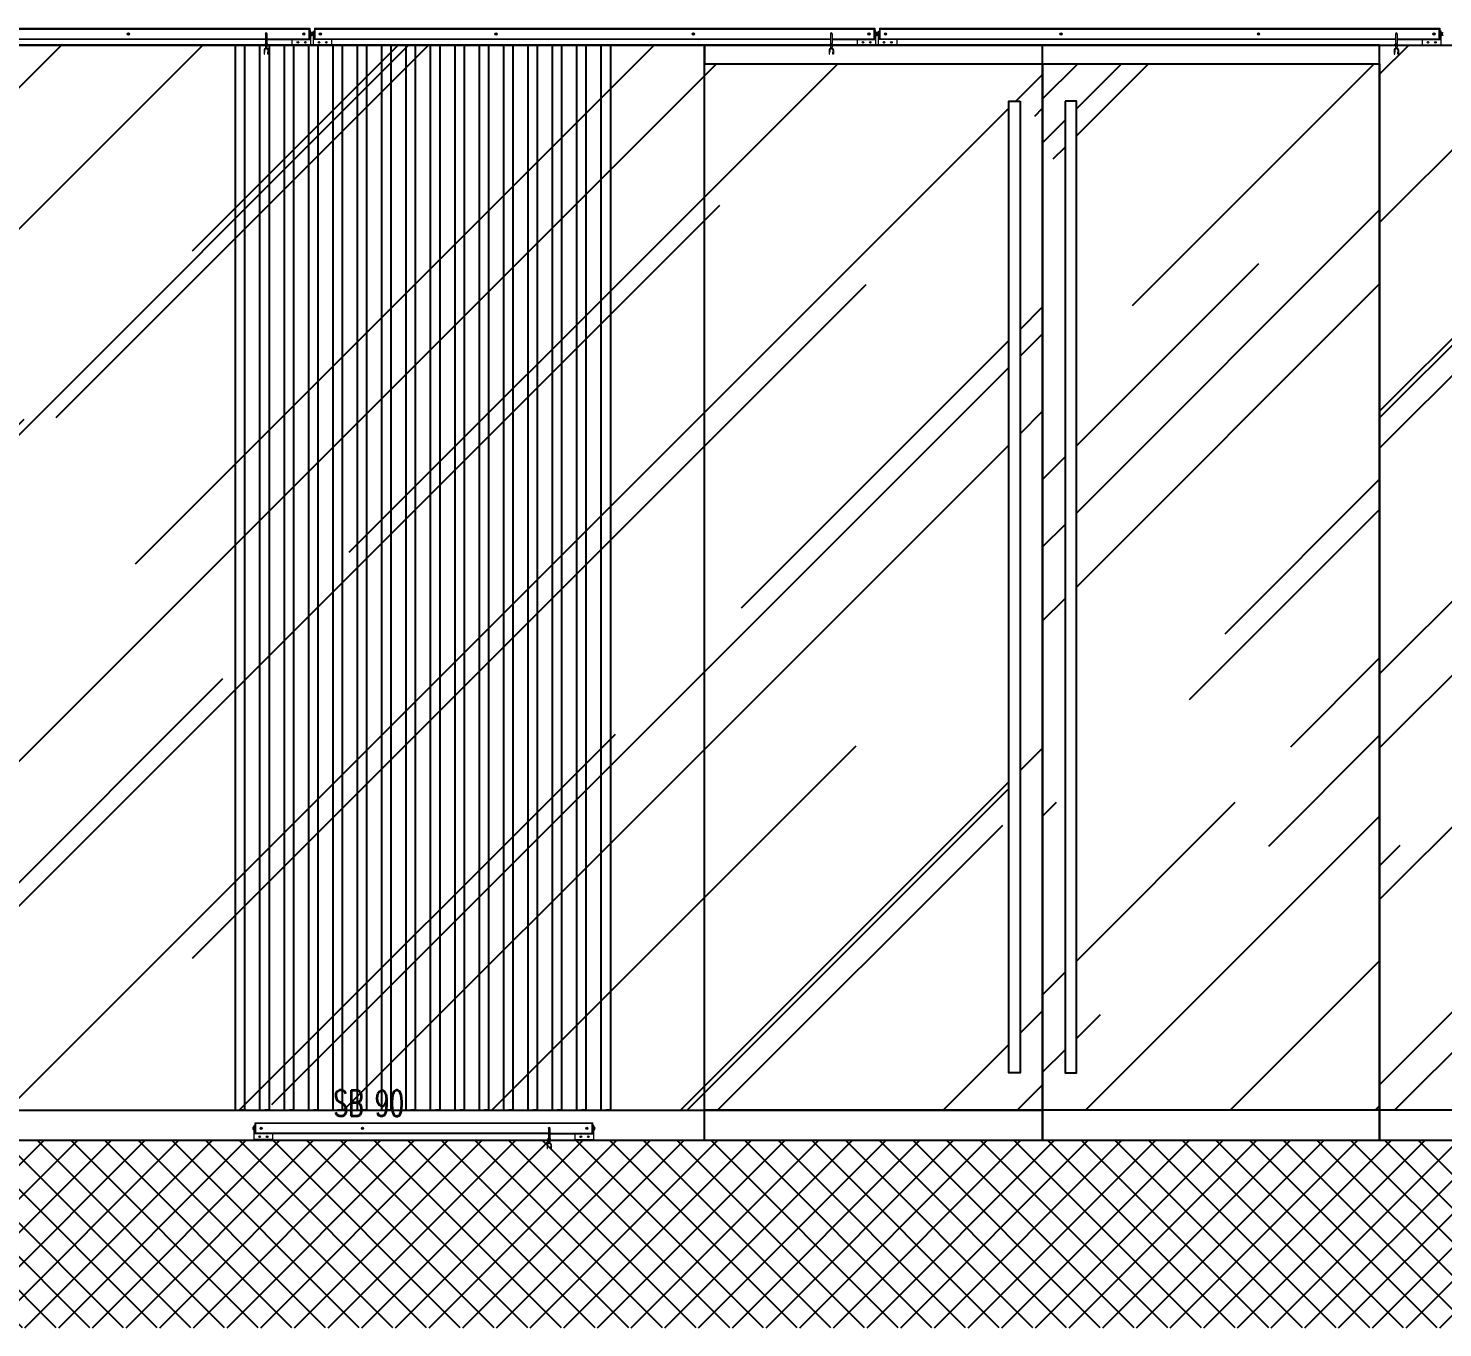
# Model space of a CAD drawing. Header units: millimetres. Extents: x 1734 to 22014, y 983 to 3953.
# Drawn here: x 19833.7 to 20210.8, y 1764.1 to 2110.6 of the extents above; entities that cross this region are included whole.
import ezdxf

# ---------------------------------------------------------------- set-up
doc = ezdxf.new("R2010")
doc.units = ezdxf.units.MM
for name, color, linetype in [('ARREDO_bacchette', 8, 'Continuous'), ('ELEV_hatch', 8, 'Continuous'), ('MATERIALS_transparent glass', 133, 'Continuous'), ('MURI_infissi', 3, 'Continuous'), ('MURI_vetro', 2, 'Continuous'), ('SURVEY_frames', 3, 'Continuous')]:
    doc.layers.add(name, color=color, linetype=linetype)
doc.layers.add('LD_light', color=240, linetype='Continuous', lineweight=5)
doc.styles.add('SIMPLEX', font='SIMPLEX.SHX', dxfattribs={"width": 0.65})
pattern_1 = [(45, (18656.07, 5679.164), (53.8815, 143.6841), [952.5, -127, 317.5, -63.5]), (45, (18693.34, 5761.33), (-104.62, 14.8174), [190.5, -20.955, 381, -47.625]), (45, (18640.355, 5739.78), (203.4028, 263.5705), [508, -88.9, 254, -63.5])]

msp = doc.modelspace()

# ---------------------------------------------------------------- hatches: boundary and pattern name
at = {"layer": 'MATERIALS_transparent glass'}
h = msp.add_hatch(dxfattribs=at)
h.set_pattern_fill('AR-RROOF', color=144, scale=2.5, angle=-60.02541, style=0)
h.set_pattern_definition(pattern_1)
h.paths.add_polyline_path([(19605.913, 1822.116), (20013.982, 1822.116), (20013.982, 2106.116), (19605.913, 2106.116)])
h = msp.add_hatch(dxfattribs=at)
h.set_pattern_fill('AR-RROOF', color=144, scale=2.5, angle=-60.02541, style=0)
h.set_pattern_definition(pattern_1)
h.paths.add_polyline_path([(20193.982, 2106.116), (20593.978, 2106.116), (20593.978, 1822.116), (20193.982, 1822.116)])
h = msp.add_hatch(dxfattribs=at)
h.set_pattern_fill('AR-RROOF', color=144, scale=2.5, angle=-60.02541, style=0)
h.set_pattern_definition(pattern_1)
h.paths.add_polyline_path([(20013.982, 2101.116), (20104.128, 2101.116), (20104.128, 1822.116), (20013.982, 1822.116)])
h.paths.add_polyline_path([(20098.128, 2091.116), (20098.128, 1832.116), (20095.128, 1832.116), (20095.128, 2091.116)], flags=16)
h = msp.add_hatch(dxfattribs=at)
h.set_pattern_fill('AR-RROOF', color=144, scale=2.5, angle=-60.02541, style=0)
h.set_pattern_definition([(45, (27714.01, 8342.93), (53.88154, 143.6841), [952.5, -127, 317.5, -63.5]), (45, (27751.28, 8425.1), (-104.62, 14.8174), [190.5, -20.955, 381, -47.625]), (45, (27698.296, 8403.55), (203.4028, 263.57052), [508, -88.9, 254, -63.5])])
h.paths.add_polyline_path([(20104.128, 2101.116), (20193.982, 2101.116), (20193.982, 1822.116), (20104.128, 1822.116)])
h.paths.add_polyline_path([(20110.128, 2091.116), (20110.128, 1832.116), (20113.128, 1832.116), (20113.128, 2091.116)], flags=16)
at = {"layer": 'SURVEY_frames'}
h = msp.add_hatch(dxfattribs=at)
h.set_pattern_fill('ANSI37', color=144, scale=2, angle=-195.02541, style=0)
h.set_pattern_definition([(315, (18656.0706, 5679.1635), (4.490128, 4.490128), []), (45, (18656.0706, 5679.1635), (-4.490128, 4.490128), [])])
h.paths.add_polyline_path([(21080.175, 1764.116), (21080.175, 1814.116), (19456.527, 1814.116), (19456.448, 1764.116)])

# ---------------------------------------------------------------- linework, layer by layer
at = {"layer": 'ARREDO_bacchette'}
for p, q in [((19888.982, 1822.116), (19888.982, 2106.116)), ((19888.982, 2106.116), (19890.232, 2106.116)), ((19891.482, 2106.116), (19890.232, 2106.116)), ((19891.482, 1822.116), (19891.482, 2106.116)), ((19895.482, 1822.116), (19895.482, 2106.116)), ((19895.482, 2106.116), (19896.732, 2106.116)), ((19897.982, 2106.116), (19896.732, 2106.116)), ((19897.982, 1822.116), (19897.982, 2106.116)), ((19901.982, 1822.116), (19901.982, 2106.116)), ((19901.982, 2106.116), (19903.232, 2106.116)), ((19904.482, 2106.116), (19903.232, 2106.116)), ((19904.482, 1822.116), (19904.482, 2106.116)), ((19908.482, 1822.116), (19908.482, 2106.116)), ((19908.482, 2106.116), (19909.732, 2106.116)), ((19910.982, 2106.116), (19909.732, 2106.116)), ((19910.982, 1822.116), (19910.982, 2106.116)), ((19914.982, 1822.116), (19914.982, 2106.116)), ((19914.982, 2106.116), (19916.232, 2106.116)), ((19917.482, 2106.116), (19916.232, 2106.116)), ((19917.482, 1822.116), (19917.482, 2106.116)), ((19921.482, 1822.116), (19921.482, 2106.116)), ((19921.482, 2106.116), (19922.732, 2106.116)), ((19923.982, 2106.116), (19922.732, 2106.116)), ((19923.982, 1822.116), (19923.982, 2106.116)), ((19927.982, 1822.116), (19927.982, 2106.116)), ((19927.982, 2106.116), (19929.232, 2106.116)), ((19930.482, 2106.116), (19929.232, 2106.116)), ((19930.482, 1822.116), (19930.482, 2106.116)), ((19934.482, 1822.116), (19934.482, 2106.116)), ((19934.482, 2106.116), (19935.732, 2106.116)), ((19936.982, 2106.116), (19935.732, 2106.116)), ((19936.982, 1822.116), (19936.982, 2106.116)), ((19940.982, 1822.116), (19940.982, 2106.116)), ((19940.982, 2106.116), (19942.232, 2106.116)), ((19943.482, 2106.116), (19942.232, 2106.116)), ((19943.482, 1822.116), (19943.482, 2106.116)), ((19947.482, 1822.116), (19947.482, 2106.116)), ((19947.482, 2106.116), (19948.732, 2106.116)), ((19949.982, 2106.116), (19948.732, 2106.116)), ((19949.982, 1822.116), (19949.982, 2106.116)), ((19953.982, 1822.116), (19953.982, 2106.116)), ((19953.982, 2106.116), (19955.232, 2106.116)), ((19956.482, 2106.116), (19955.232, 2106.116)), ((19956.482, 1822.116), (19956.482, 2106.116)), ((19960.482, 1822.116), (19960.482, 2106.116)), ((19960.482, 2106.116), (19961.732, 2106.116)), ((19962.982, 2106.116), (19961.732, 2106.116)), ((19962.982, 1822.116), (19962.982, 2106.116)), ((19966.982, 1822.116), (19966.982, 2106.116)), ((19966.982, 2106.116), (19968.232, 2106.116)), ((19969.482, 2106.116), (19968.232, 2106.116)), ((19969.482, 1822.116), (19969.482, 2106.116)), ((19973.482, 1822.116), (19973.482, 2106.116)), ((19973.482, 2106.116), (19974.732, 2106.116)), ((19975.982, 2106.116), (19974.732, 2106.116)), ((19975.982, 1822.116), (19975.982, 2106.116)), ((19979.982, 1822.116), (19979.982, 2106.116)), ((19979.982, 2106.116), (19981.232, 2106.116)), ((19982.482, 2106.116), (19981.232, 2106.116)), ((19982.482, 1822.116), (19982.482, 2106.116)), ((19986.482, 1822.116), (19986.482, 2106.116)), ((19986.482, 2106.116), (19987.732, 2106.116)), ((19988.982, 2106.116), (19987.732, 2106.116)), ((19988.982, 1822.116), (19988.982, 2106.116)), ((19888.982, 1822.116), (19890.232, 1822.116)), ((19891.482, 1822.116), (19890.232, 1822.116)), ((19895.482, 1822.116), (19896.732, 1822.116)), ((19897.982, 1822.116), (19896.732, 1822.116)), ((19901.982, 1822.116), (19903.232, 1822.116)), ((19904.482, 1822.116), (19903.232, 1822.116)), ((19908.482, 1822.116), (19909.732, 1822.116)), ((19910.982, 1822.116), (19909.732, 1822.116)), ((19914.982, 1822.116), (19916.232, 1822.116)), ((19917.482, 1822.116), (19916.232, 1822.116)), ((19921.482, 1822.116), (19922.732, 1822.116)), ((19923.982, 1822.116), (19922.732, 1822.116)), ((19927.982, 1822.116), (19929.232, 1822.116)), ((19930.482, 1822.116), (19929.232, 1822.116)), ((19934.482, 1822.116), (19935.732, 1822.116)), ((19936.982, 1822.116), (19935.732, 1822.116)), ((19940.982, 1822.116), (19942.232, 1822.116)), ((19943.482, 1822.116), (19942.232, 1822.116)), ((19947.482, 1822.116), (19948.732, 1822.116)), ((19949.982, 1822.116), (19948.732, 1822.116)), ((19953.982, 1822.116), (19955.232, 1822.116)), ((19956.482, 1822.116), (19955.232, 1822.116)), ((19960.482, 1822.116), (19961.732, 1822.116)), ((19962.982, 1822.116), (19961.732, 1822.116)), ((19966.982, 1822.116), (19968.232, 1822.116)), ((19969.482, 1822.116), (19968.232, 1822.116)), ((19973.482, 1822.116), (19974.732, 1822.116)), ((19975.982, 1822.116), (19974.732, 1822.116)), ((19979.982, 1822.116), (19981.232, 1822.116)), ((19982.482, 1822.116), (19981.232, 1822.116)), ((19986.482, 1822.116), (19987.732, 1822.116)), ((19988.982, 1822.116), (19987.732, 1822.116))]:
    msp.add_line(p, q, dxfattribs=at)
at = {"layer": 'ELEV_hatch', "color": 144}
msp.add_lwpolyline([(19605.913, 1822.116), (20013.982, 1822.116), (20013.982, 2106.116), (19605.913, 2106.116)], close=True, dxfattribs=at)
at = {"layer": 'LD_light'}
for p, q in [((19759.36, 2110.587), (19908.764, 2110.587)), ((19759.36, 2110.388), (19908.764, 2110.388)), ((19896.943, 2109.093), (19896.943, 2106.399)), ((19897.341, 2109.093), (19897.341, 2106.598)), ((19908.566, 2110.359), (19908.764, 2110.359)), ((19908.566, 2107.826), (19908.566, 2110.359)), ((19908.764, 2110.587), (19908.764, 2107.607)), ((19908.764, 2109.594), (19908.913, 2109.594)), ((19908.764, 2108.6), (19908.913, 2108.6)), ((19909.062, 2109.842), (19908.913, 2109.842)), ((19908.913, 2107.607), (19908.913, 2109.842)), ((19909.062, 2106.117), (19909.062, 2109.842)), ((19909.062, 2109.494), (19909.261, 2109.494)), ((19909.062, 2108.7), (19909.261, 2108.7)), ((19909.261, 2108.7), (19909.261, 2109.494)), ((19909.509, 2108.7), (19909.509, 2109.494)), ((19909.708, 2109.494), (19909.509, 2109.494)), ((19909.708, 2108.7), (19909.509, 2108.7)), ((19909.708, 2109.842), (19909.857, 2109.842)), ((19909.708, 2106.117), (19909.708, 2109.842)), ((19909.857, 2107.607), (19909.857, 2109.842)), ((19910.006, 2109.594), (19909.857, 2109.594)), ((19910.006, 2108.6), (19909.857, 2108.6)), ((19910.006, 2110.587), (19910.006, 2107.607)), ((19910.006, 2110.587), (20059.41, 2110.587)), ((19910.006, 2110.388), (20059.41, 2110.388)), ((19910.205, 2110.359), (19910.006, 2110.359)), ((19910.205, 2107.826), (19910.205, 2110.388)), ((20047.589, 2109.093), (20047.589, 2106.399)), ((20047.986, 2109.093), (20047.986, 2106.598)), ((20059.211, 2110.359), (20059.41, 2110.359)), ((20059.211, 2107.826), (20059.211, 2110.359)), ((20059.41, 2110.587), (20059.41, 2107.607)), ((20059.41, 2109.594), (20059.559, 2109.594)), ((20059.41, 2108.6), (20059.559, 2108.6)), ((20059.708, 2109.842), (20059.559, 2109.842)), ((20059.559, 2107.607), (20059.559, 2109.842)), ((20059.708, 2106.117), (20059.708, 2109.842)), ((20059.708, 2109.494), (20059.907, 2109.494)), ((20059.708, 2108.7), (20059.907, 2108.7)), ((20059.907, 2108.7), (20059.907, 2109.494)), ((20060.155, 2108.7), (20060.155, 2109.494)), ((20060.354, 2109.494), (20060.155, 2109.494)), ((20060.354, 2108.7), (20060.155, 2108.7)), ((20060.354, 2109.842), (20060.503, 2109.842)), ((20060.354, 2106.117), (20060.354, 2109.842)), ((20060.503, 2107.607), (20060.503, 2109.842)), ((20060.652, 2109.594), (20060.503, 2109.594)), ((20060.652, 2108.6), (20060.503, 2108.6)), ((20060.652, 2110.587), (20060.652, 2107.607)), ((20060.652, 2110.587), (20210.056, 2110.587)), ((20060.652, 2110.388), (20210.056, 2110.388)), ((20060.851, 2110.359), (20060.652, 2110.359)), ((20060.851, 2107.826), (20060.851, 2110.388)), ((20198.235, 2109.093), (20198.235, 2106.399)), ((20198.632, 2109.093), (20198.632, 2106.598)), ((20209.857, 2110.359), (20210.056, 2110.359)), ((20209.857, 2107.826), (20209.857, 2110.359)), ((20210.056, 2110.587), (20210.056, 2107.607)), ((20210.056, 2109.594), (20210.205, 2109.594)), ((20210.056, 2108.6), (20210.205, 2108.6)), ((20210.354, 2109.842), (20210.205, 2109.842)), ((20210.205, 2107.607), (20210.205, 2109.842)), ((20210.354, 2106.117), (20210.354, 2109.842)), ((20210.354, 2109.494), (20210.553, 2109.494)), ((20210.354, 2108.7), (20210.553, 2108.7)), ((20210.553, 2108.7), (20210.553, 2109.494)), ((19896.943, 2107.607), (19759.062, 2107.607)), ((19759.36, 2107.806), (19896.943, 2107.806)), ((19896.571, 2104.832), (19896.571, 2104.214)), ((19896.72, 2104.214), (19896.571, 2104.214)), ((19896.687, 2106.271), (19897.567, 2106.711)), ((19896.687, 2105.969), (19897.567, 2106.409)), ((19896.72, 2104.832), (19896.72, 2104.214)), ((19896.943, 2106.098), (19896.943, 2105.42)), ((19896.943, 2105.42), (19897.341, 2105.42)), ((19897.341, 2107.806), (19908.764, 2107.806)), ((19897.341, 2107.607), (19909.062, 2107.607)), ((19897.341, 2106.296), (19897.341, 2105.42)), ((19897.564, 2104.832), (19897.564, 2104.214)), ((19897.564, 2104.214), (19897.713, 2104.214)), ((19897.713, 2104.832), (19897.713, 2104.214)), ((19904.096, 2106.216), (19904.096, 2107.508)), ((19904.195, 2106.117), (19909.062, 2106.117)), ((19908.566, 2107.826), (19908.764, 2107.826)), ((20047.589, 2107.607), (19909.708, 2107.607)), ((19914.576, 2106.117), (19909.708, 2106.117)), ((19910.205, 2107.826), (19910.006, 2107.826)), ((19910.006, 2107.806), (20047.589, 2107.806)), ((19914.675, 2106.216), (19914.675, 2107.508)), ((20047.216, 2104.832), (20047.216, 2104.214)), ((20047.365, 2104.214), (20047.216, 2104.214)), ((20047.332, 2106.271), (20048.212, 2106.711)), ((20047.332, 2105.969), (20048.212, 2106.409)), ((20047.365, 2104.832), (20047.365, 2104.214)), ((20047.589, 2106.098), (20047.589, 2105.42)), ((20047.589, 2105.42), (20047.986, 2105.42)), ((20047.986, 2107.806), (20059.41, 2107.806)), ((20047.986, 2107.607), (20059.708, 2107.607)), ((20047.986, 2106.296), (20047.986, 2105.42)), ((20048.21, 2104.832), (20048.21, 2104.214)), ((20048.21, 2104.214), (20048.359, 2104.214)), ((20048.359, 2104.832), (20048.359, 2104.214)), ((20054.741, 2106.216), (20054.741, 2107.508)), ((20054.841, 2106.117), (20059.708, 2106.117)), ((20059.211, 2107.826), (20059.41, 2107.826)), ((20198.235, 2107.607), (20060.354, 2107.607)), ((20065.221, 2106.117), (20060.354, 2106.117)), ((20060.851, 2107.826), (20060.652, 2107.826)), ((20060.652, 2107.806), (20198.235, 2107.806)), ((20065.321, 2106.216), (20065.321, 2107.508)), ((20197.862, 2104.832), (20197.862, 2104.214)), ((20198.011, 2104.214), (20197.862, 2104.214)), ((20197.978, 2106.271), (20198.858, 2106.711)), ((20197.978, 2105.969), (20198.858, 2106.409)), ((20198.011, 2104.832), (20198.011, 2104.214)), ((20198.235, 2106.098), (20198.235, 2105.42)), ((20198.235, 2105.42), (20198.632, 2105.42)), ((20198.632, 2107.806), (20210.056, 2107.806)), ((20198.632, 2107.607), (20210.354, 2107.607)), ((20198.632, 2106.296), (20198.632, 2105.42)), ((20198.855, 2104.832), (20198.855, 2104.214)), ((20198.855, 2104.214), (20199.005, 2104.214)), ((20199.005, 2104.832), (20199.005, 2104.214)), ((20205.387, 2106.216), (20205.387, 2107.508)), ((20205.486, 2106.117), (20210.354, 2106.117)), ((20209.857, 2107.826), (20210.056, 2107.826)), ((19893.706, 1816.86), (19893.706, 1817.655)), ((19893.905, 1817.655), (19893.706, 1817.655)), ((19893.905, 1818.003), (19894.054, 1818.003)), ((19893.905, 1814.278), (19893.905, 1818.003)), ((19894.054, 1815.768), (19894.054, 1818.003)), ((19894.203, 1817.754), (19894.054, 1817.754)), ((19894.203, 1818.748), (19984.203, 1818.748)), ((19894.203, 1815.768), (19894.203, 1818.748)), ((19984.203, 1818.549), (19894.203, 1818.549)), ((19894.402, 1818.524), (19894.203, 1818.524)), ((19894.402, 1815.991), (19894.402, 1818.524)), ((19984.004, 1818.524), (19984.203, 1818.524)), ((19984.004, 1815.991), (19984.004, 1818.524)), ((19984.203, 1815.768), (19984.203, 1818.748)), ((19984.203, 1817.759), (19984.352, 1817.759)), ((19984.501, 1818.007), (19984.352, 1818.007)), ((19984.352, 1815.772), (19984.352, 1818.007)), ((19984.501, 1814.282), (19984.501, 1818.007)), ((19984.501, 1817.66), (19984.7, 1817.66)), ((19984.7, 1816.865), (19984.7, 1817.66)), ((19893.905, 1816.86), (19893.706, 1816.86)), ((19972.382, 1815.768), (19893.905, 1815.768)), ((19898.772, 1814.278), (19893.905, 1814.278)), ((19894.203, 1816.761), (19894.054, 1816.761)), ((19894.402, 1815.991), (19894.203, 1815.991)), ((19972.382, 1815.966), (19894.203, 1815.966)), ((19898.872, 1814.377), (19898.872, 1815.668)), ((19972.125, 1814.436), (19973.005, 1814.876)), ((19972.125, 1814.135), (19973.005, 1814.574)), ((19972.382, 1817.258), (19972.382, 1814.564)), ((19972.382, 1814.263), (19972.382, 1813.585)), ((19972.779, 1817.258), (19972.779, 1814.763)), ((19972.779, 1815.966), (19984.203, 1815.966)), ((19972.779, 1815.768), (19984.203, 1815.768)), ((19972.779, 1814.461), (19972.779, 1813.585)), ((19979.534, 1814.382), (19979.534, 1815.673)), ((19979.633, 1814.282), (19984.501, 1814.282)), ((19984.004, 1815.991), (19984.203, 1815.991)), ((19984.203, 1816.766), (19984.352, 1816.766)), ((19984.501, 1816.865), (19984.7, 1816.865)), ((19972.009, 1812.998), (19972.009, 1812.38)), ((19972.158, 1812.38), (19972.009, 1812.38)), ((19972.158, 1812.998), (19972.158, 1812.38)), ((19972.382, 1813.585), (19972.779, 1813.585)), ((19973.003, 1812.998), (19973.003, 1812.38)), ((19973.003, 1812.38), (19973.152, 1812.38)), ((19973.152, 1812.998), (19973.152, 1812.38))]:
    msp.add_line(p, q, dxfattribs=at)
for points in [[(19860.278, 2109.029), (19860.387, 2108.966), (19860.496, 2109.029), (19860.496, 2109.156), (19860.387, 2109.219), (19860.278, 2109.156)], [(19907.066, 2109.029), (19907.175, 2108.966), (19907.284, 2109.029), (19907.284, 2109.156), (19907.175, 2109.219), (19907.066, 2109.156)], [(19911.705, 2109.029), (19911.596, 2108.966), (19911.486, 2109.029), (19911.486, 2109.156), (19911.596, 2109.219), (19911.705, 2109.156)], [(19958.493, 2109.029), (19958.384, 2108.966), (19958.274, 2109.029), (19958.274, 2109.156), (19958.384, 2109.219), (19958.493, 2109.156)], [(20010.923, 2109.029), (20011.033, 2108.966), (20011.142, 2109.029), (20011.142, 2109.156), (20011.033, 2109.219), (20010.923, 2109.156)], [(20057.711, 2109.029), (20057.821, 2108.966), (20057.93, 2109.029), (20057.93, 2109.156), (20057.821, 2109.219), (20057.711, 2109.156)], [(20062.351, 2109.029), (20062.241, 2108.966), (20062.132, 2109.029), (20062.132, 2109.156), (20062.241, 2109.219), (20062.351, 2109.156)], [(20109.139, 2109.029), (20109.029, 2108.966), (20108.92, 2109.029), (20108.92, 2109.156), (20109.029, 2109.219), (20109.139, 2109.156)], [(20161.569, 2109.029), (20161.678, 2108.966), (20161.788, 2109.029), (20161.788, 2109.156), (20161.678, 2109.219), (20161.569, 2109.156)], [(20208.357, 2109.029), (20208.466, 2108.966), (20208.576, 2109.029), (20208.576, 2109.156), (20208.466, 2109.219), (20208.357, 2109.156)], [(19895.902, 1817.195), (19895.792, 1817.132), (19895.683, 1817.195), (19895.683, 1817.321), (19895.792, 1817.384), (19895.902, 1817.321)], [(19922.921, 1817.195), (19922.812, 1817.132), (19922.703, 1817.195), (19922.703, 1817.321), (19922.812, 1817.384), (19922.921, 1817.321)], [(19982.504, 1817.195), (19982.613, 1817.132), (19982.723, 1817.195), (19982.723, 1817.321), (19982.613, 1817.384), (19982.504, 1817.321)]]:
    msp.add_lwpolyline(points, close=True, dxfattribs=at)
for points in [[(19896.581, 2104.214), (19896.581, 2103.701), (19896.709, 2103.701), (19896.709, 2104.214)], [(19897.703, 2104.214), (19897.703, 2103.701), (19897.574, 2103.701), (19897.574, 2104.214)], [(20047.227, 2104.214), (20047.227, 2103.701), (20047.355, 2103.701), (20047.355, 2104.214)], [(20048.348, 2104.214), (20048.348, 2103.701), (20048.22, 2103.701), (20048.22, 2104.214)], [(20197.872, 2104.214), (20197.872, 2103.701), (20198.001, 2103.701), (20198.001, 2104.214)], [(20198.994, 2104.214), (20198.994, 2103.701), (20198.866, 2103.701), (20198.866, 2104.214)], [(19972.02, 1812.38), (19972.02, 1811.867), (19972.148, 1811.867), (19972.148, 1812.38)], [(19973.141, 1812.38), (19973.141, 1811.867), (19973.013, 1811.867), (19973.013, 1812.38)]]:
    msp.add_lwpolyline(points, dxfattribs=at)
for centre, radius in [((19860.387, 2109.093), 0.298), ((19860.387, 2109.093), 0.273), ((19907.175, 2109.093), 0.298), ((19907.175, 2109.093), 0.273), ((19911.596, 2109.093), 0.298), ((19911.596, 2109.093), 0.273), ((19958.384, 2109.093), 0.298), ((19958.384, 2109.093), 0.273), ((20011.033, 2109.093), 0.298), ((20011.033, 2109.093), 0.273), ((20057.821, 2109.093), 0.298), ((20057.821, 2109.093), 0.273), ((20062.241, 2109.093), 0.298), ((20062.241, 2109.093), 0.273), ((20109.029, 2109.093), 0.298), ((20109.029, 2109.093), 0.273), ((20161.678, 2109.093), 0.298), ((20161.678, 2109.093), 0.273), ((20208.466, 2109.093), 0.298), ((20208.466, 2109.093), 0.273), ((19905.586, 2106.862), 0.219), ((19907.572, 2106.862), 0.219), ((19911.198, 2106.862), 0.219), ((19913.185, 2106.862), 0.219), ((20056.231, 2106.862), 0.219), ((20058.218, 2106.862), 0.219), ((20061.844, 2106.862), 0.219), ((20063.831, 2106.862), 0.219), ((20206.877, 2106.862), 0.219), ((20208.864, 2106.862), 0.219), ((19895.395, 1815.023), 0.219), ((19895.792, 1817.258), 0.298), ((19895.792, 1817.258), 0.273), ((19897.382, 1815.023), 0.219), ((19922.812, 1817.258), 0.298), ((19922.812, 1817.258), 0.273), ((19981.024, 1815.027), 0.219), ((19982.613, 1817.258), 0.298), ((19982.613, 1817.258), 0.273), ((19983.011, 1815.027), 0.219)]:
    msp.add_circle(centre, radius, dxfattribs=at)
for centre, radius, start, end in [((19897.142, 2109.093), 0.248, 323.1301, 216.8699), ((19897.142, 2109.093), 0.199, 0, 180), ((19908.687, 2109.097), 0.698, 325.29195, 34.70805), ((19910.083, 2109.097), 0.698, 145.29195, 214.70805), ((20047.788, 2109.093), 0.248, 323.1301, 216.8699), ((20047.788, 2109.093), 0.199, 0, 180), ((20059.333, 2109.097), 0.698, 325.29195, 34.70805), ((20060.729, 2109.097), 0.698, 145.29195, 214.70805), ((20198.433, 2109.093), 0.248, 323.1301, 216.8699), ((20198.433, 2109.093), 0.199, 0, 180), ((20209.979, 2109.097), 0.698, 325.29195, 34.70805), ((20211.375, 2109.097), 0.698, 145.29195, 214.70805), ((19896.943, 2104.832), 0.373, 99.59407, 180), ((19896.943, 2104.832), 0.224, 99.59407, 180), ((19896.844, 2105.42), 0.224, 279.59407, 0), ((19896.844, 2105.42), 0.373, 279.59407, 0), ((19897.44, 2105.42), 0.373, 216.8699, 260.40593), ((19897.44, 2105.42), 0.224, 180, 260.40593), ((19897.341, 2104.832), 0.224, 0, 80.40593), ((19897.341, 2104.832), 0.373, 0, 80.40593), ((19904.195, 2107.508), 0.0993, 90, 180), ((19904.195, 2106.216), 0.0993, 180, 270), ((19914.576, 2107.508), 0.0993, 0, 90), ((19914.576, 2106.216), 0.0993, 270, 0), ((20047.589, 2104.832), 0.373, 99.59407, 180), ((20047.589, 2104.832), 0.224, 99.59407, 180), ((20047.49, 2105.42), 0.224, 279.59407, 0), ((20047.49, 2105.42), 0.373, 279.59407, 0), ((20048.086, 2105.42), 0.373, 216.8699, 260.40593), ((20048.086, 2105.42), 0.224, 180, 260.40593), ((20047.986, 2104.832), 0.224, 0, 80.40593), ((20047.986, 2104.832), 0.373, 0, 80.40593), ((20054.841, 2107.508), 0.0993, 90, 180), ((20054.841, 2106.216), 0.0993, 180, 270), ((20065.221, 2107.508), 0.0993, 0, 90), ((20065.221, 2106.216), 0.0993, 270, 0), ((20198.235, 2104.832), 0.373, 99.59407, 180), ((20198.235, 2104.832), 0.224, 99.59407, 180), ((20198.135, 2105.42), 0.224, 279.59407, 0), ((20198.135, 2105.42), 0.373, 279.59407, 0), ((20198.731, 2105.42), 0.373, 216.8699, 260.40593), ((20198.731, 2105.42), 0.224, 180, 260.40593), ((20198.632, 2104.832), 0.224, 0, 80.40593), ((20198.632, 2104.832), 0.373, 0, 80.40593), ((20205.486, 2107.508), 0.0993, 90, 180), ((20205.486, 2106.216), 0.0993, 180, 270), ((19894.28, 1817.258), 0.698, 145.29195, 214.70805), ((19984.126, 1817.262), 0.698, 325.29195, 34.70805), ((19898.772, 1815.668), 0.0993, 0, 90), ((19898.772, 1814.377), 0.0993, 270, 0), ((19972.58, 1817.258), 0.248, 323.1301, 216.8699), ((19972.58, 1817.258), 0.199, 0, 180), ((19979.633, 1815.673), 0.0993, 90, 180), ((19979.633, 1814.382), 0.0993, 180, 270), ((19972.382, 1812.998), 0.373, 99.59407, 180), ((19972.382, 1812.998), 0.224, 99.59407, 180), ((19972.282, 1813.585), 0.224, 279.59407, 0), ((19972.282, 1813.585), 0.373, 279.59407, 0), ((19972.878, 1813.585), 0.373, 216.8699, 260.40593), ((19972.878, 1813.585), 0.224, 180, 260.40593), ((19972.779, 1812.998), 0.224, 0, 80.40593), ((19972.779, 1812.998), 0.373, 0, 80.40593)]:
    msp.add_arc(centre, radius, start, end, dxfattribs=at)
at = {"layer": 'MURI_infissi', "color": 144}
msp.add_line((20013.982, 2101.116), (20193.982, 2101.116), dxfattribs=at)
for points in [[(20193.982, 2106.116), (20013.982, 2106.116), (20013.982, 2101.116)], [(20104.128, 2101.116), (20104.128, 2106.116)], [(20193.982, 2101.116), (20193.982, 2106.116)]]:
    msp.add_lwpolyline(points, dxfattribs=at)
for points in [[(20098.128, 2091.116), (20098.128, 1832.116), (20095.128, 1832.116), (20095.128, 2091.116)], [(20110.128, 2091.116), (20110.128, 1832.116), (20113.128, 1832.116), (20113.128, 2091.116)]]:
    msp.add_lwpolyline(points, close=True, dxfattribs=at)
at = {"layer": 'MURI_vetro', "color": 144}
for points in [[(20013.982, 2101.116), (20104.128, 2101.116), (20104.128, 1822.116), (20013.982, 1822.116)], [(20104.128, 2101.116), (20193.982, 2101.116), (20193.982, 1822.116), (20104.128, 1822.116)]]:
    msp.add_lwpolyline(points, close=True, dxfattribs=at)
at = {"layer": 'SURVEY_frames', "color": 144}
for p, q in [((19605.913, 2106.116), (20593.978, 2106.116)), ((19605.913, 1822.116), (20104.128, 1822.116)), ((20013.982, 1814.116), (20013.982, 1822.116)), ((20104.128, 1814.116), (20104.128, 1822.116)), ((20104.217, 1814.116), (20104.217, 1822.116)), ((20593.978, 1822.116), (20104.217, 1822.116)), ((20193.982, 1814.116), (20193.982, 1822.116)), ((20194.071, 1814.116), (20194.071, 1822.116)), ((19456.448, 1814.116), (21080.175, 1814.116))]:
    msp.add_line(p, q, dxfattribs=at)
at = {"layer": 'SURVEY_frames', "color": 144, "linetype": 'Continuous'}
msp.add_line((20013.982, 1814.116), (20013.982, 1822.116), dxfattribs=at)
at = {"layer": 'SURVEY_frames', "color": 144}
msp.add_lwpolyline([(20193.982, 2106.116), (20593.978, 2106.116), (20593.978, 1822.116), (20193.982, 1822.116)], close=True, dxfattribs=at)

# ---------------------------------------------------------------- texts
at = {"layer": 'LD_light', "insert": (19924.504, 1827.433, 0), "char_height": 6.95364, "attachment_point": 2, "style": 'SIMPLEX'}
msp.add_mtext('{\\Fromans|c0;SB 90}', dxfattribs=at)

doc.saveas('drawing.dxf')
